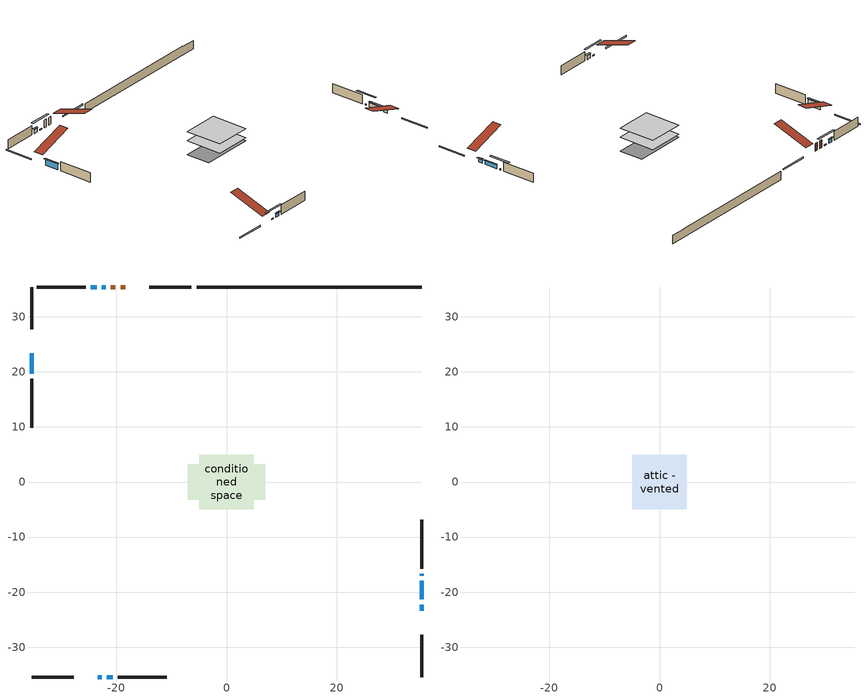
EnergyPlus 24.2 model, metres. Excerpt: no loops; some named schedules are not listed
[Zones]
conditioned space
 floor adiabatic (AdiabaticFloorConstruction): -4.94,-4.94 -4.94,4.94 4.94,4.94 4.94,-4.94 z0.61
 floor foundation (Slab1 construction): -7.01,-3.2 -7.01,3.2 7.01,3.2 7.01,-3.2 z-1.68
 wall outside (RimJoist1 construction): -6.37,35.4 -14.03,35.4 / -35.4,-35.4 -27.74,-35.4 / -35.4,35.4 -35.4,27.74 / 35.4,-35.4 35.4,-27.74 z0.61:0.91
 wall outside (AdiabaticWallConstruction 1): -18.4,35.4 -19.24,35.4 / -20.17,35.4 -21.01,35.4 z0.61:2.64
 wall outside (AdiabaticWallConstruction): 35.4,-23.37 35.4,-22.25 / 35.4,-21.32 35.4,-17.95 z0.61:1.6; -21.94,35.4 -22.62,35.4 / -23.37,-35.4 -22.69,-35.4 / 35.4,-17.03 35.4,-16.68 z0.61:0.91; -23.55,35.4 -24.65,35.4 / -21.76,-35.4 -20.66,-35.4 z0.61:1.57; -35.4,23.37 -35.4,19.69 z0.61:2.23
 wall outside (Wall1 construction): -25.58,35.4 -34.47,35.4 / -19.74,-35.4 -10.84,-35.4 / -35.4,18.76 -35.4,9.86 / 35.4,-15.76 35.4,-6.86 z0.61:3.05
 wall foundation (FoundationWall1 construction): -5.44,35.4,-1.68 -5.44,35.4,0.61 31.32,35.4,0.61 31.32,35.4,0.49 35.4,35.4,0.49 35.4,35.4,-1.68
 window (WindowConstruction): 35.4,-23.37 35.4,-22.25 z0.61:1.59
 window (WindowConstruction 6): -21.94,35.4 -22.62,35.4 z0.61:0.91
 window (WindowConstruction 7): -23.37,-35.4 -22.69,-35.4 z0.61:0.91
 window (WindowConstruction 1): 35.4,-21.32 35.4,-17.95 z0.61:1.59
 window (WindowConstruction 2): -23.55,35.4 -24.65,35.4 z0.61:1.57
 window (WindowConstruction 3): -21.76,-35.4 -20.66,-35.4 z0.61:1.57
 window (WindowConstruction 4): -35.4,23.37 -35.4,19.69 z0.61:2.23
 window (WindowConstruction 5): 35.4,-17.02 35.4,-16.68 z0.61:0.91
 door (Door): -18.4,35.4 -19.24,35.4 z0.61:2.64
 door (Door 1): -20.17,35.4 -21.01,35.4 z0.61:2.64
 ceiling adiabatic (AdiabaticFloorConstruction): 4.94,-4.94 4.94,4.94 -4.94,4.94 -4.94,-4.94 z0.61
attic - vented
 floor to conditioned space (Floor1 construction Reversed): -4.9,-4.9 -4.9,4.9 4.9,4.9 4.9,-4.9 z3.05
 roof outside (Roof1 construction): -17.47,35.4,3.05 -17.47,25.85,6.23 -14.96,25.85,6.23 -14.96,35.4,3.05; -24.3,-35.4,3.05 -24.3,-25.85,6.23 -26.82,-25.85,6.23 -26.82,-35.4,3.05; -35.4,24.3,3.05 -25.85,24.3,6.23 -25.85,26.82,6.23 -35.4,26.82,3.05; 35.4,-24.3,3.05 25.85,-24.3,6.23 25.85,-26.82,6.23 35.4,-26.82,3.05
shading: 35.4,-22.05 35.4,-23.57 35.81,-23.57 35.81,-22.05 z1.8; -25.26,35.4 -19.3,35.4 -19.3,35.81 -25.26,35.81 z3.55; -20.05,-35.4 -26.01,-35.4 -26.01,-35.81 -20.05,-35.81 z3.55; 35.4,-17.75 35.4,-21.52 35.81,-21.52 35.81,-17.75 z1.8; -24.85,35.4 -23.35,35.4 -23.35,35.81 -24.85,35.81 z1.77; -20.46,-35.4 -21.96,-35.4 -21.96,-35.81 -20.46,-35.81 z1.77; -35.4,19.49 -35.4,23.57 -35.81,23.57 -35.81,19.49 z2.43; 35.4,-14.04 35.4,-19.66 35.81,-19.66 35.81,-14.04 z3.55
[Building]
Building 1: Terrain=Suburbs
[Site:Location]
Winnipeg Intl AP_MB: Latitude {deg}=49.91; Longitude {deg}=-97.24; Time Zone {hr}=-6; Elevation {m}=239; Keep Site Location Information=Yes
[Site:GroundTemperature:Shallow]
-2.46526, -5.11642, -5.32873, -4.07063, 0.979979, 6.00706, 10.3653, 13.1261, 13.3606, 11.1152, 6.8681, 1.99523
[Site:WaterMainsTemperature]
Calculation Method=Schedule; Temperature Schedule=mains temperature schedule
[Material] Roughness=Rough; Thermal Absorptance=0.9
Name | Thickness {m} | Conductivity {W/m-K} | Density {kg/m3} | Specific Heat {J/kg-K} | Solar Absorptance | Visible Absorptance
asphalt or fiberglass shingles | 0.00635 | 0.162714 | 1121.4 | 1465.45 | 0.84 | 0.84
ceiling loosefill ins | 0.0846667 | 0.0480833 | 16.02 | 1046.75 | 0.7 | 0.7
ceiling stud and cavity | 0.1397 | 0.102635 | 65.682 | 1177.47 | 0.7 | 0.7
concrete 4.0 in. | 0.1016 | 1.803125 | 2242.8 | 837.4 | 0.7 | 0.7
concrete 8.0 in. | 0.2032 | 1.803125 | 2242.8 | 837.4 | 0.7 | 0.7
door material | 0.04445 | 0.053851 | 512.64 | 1214.23 | 0.7 | 0.7
door material 1 | 0.04445 | 0.0451087 | 512.64 | 1214.23 | 0.7 | 0.7
exterior vertical ins | 0.00750702 | 0.029427 | 32.04 | 1214.23 | 0.7 | 0.7
floor covering | 0.0127 | 0.0433444 | 54.468 | 1339.84 | 0.6 | 0.6
floor rigid ins; wall rigid ins | 0.512978 | 0.029427 | 32.04 | 1214.23 | 0.7 | 0.7
floor stud and cavity | 0.1397 | 1.75129 | 37.0049 | 1207.88 | 0.7 | 0.7
furniture material conditioned space 1 | 0.1524 | 0.115458 | 640.8 | 1214.23 | 0.6 | 0.6
gypsum board | 0.0127 | 0.160291 | 801 | 837.4 | 0.6 | 0.6
gypsum board 1 | 0.0127 | 0.160291 | 801 | 837.4 | 0.7 | 0.7
osb sheathing 0.5 in. | 0.0127 | 0.115458 | 512.64 | 1214.23 | 0.7 | 0.7
osb sheathing 0.75 in. | 0.01905 | 0.115458 | 512.64 | 1214.23 | 0.7 | 0.7
osb sheathing 2.0 in. | 0.0508 | 0.115458 | 512.64 | 1214.23 | 0.7 | 0.7
rim joist stud and cavity | 0.0508 | 0.168143 | 125.044 | 1163.47 | 0.6 | 0.6
slab rigid ins | 0.0026421 | 0.029427 | 32.04 | 1214.23 | 0.7 | 0.7
wall stud and cavity | 0.1397 | 0.130064 | 139.0536 | 1170.24 | 0.7 | 0.7
wall stud and cavity 1 | 0.0889 | 0.380278 | 52.3479 | 1209.89 | 0.7 | 0.7
wall stud and cavity 2 | 0.0889 | 0.391764 | 83.0341 | 1211.67 | 0.7 | 0.7
wood siding | 0.0254 | 0.102417 | 544.68 | 1172.36 | 0.4 | 0.4
wood siding 1; wood siding 2; wood siding 3 | 0.0254 | 0.102417 | 544.68 | 1172.36 | 0.7 | 0.7
[WindowMaterial:SimpleGlazingSystem]
Name | U-Factor {W/m2-K} | Solar Heat Gain Coefficient
WindowMaterial | 3.80199 | 0.69
WindowMaterial 1 | 4.159135 | 0.69
WindowMaterial 2 | 4.17844 | 0.68
WindowMaterial 3 | 2.14401 | 0.62
WindowMaterial 4 | 3.26144 | 0.43
[Construction]
AdiabaticFloorConstruction: floor stud and cavity, floor rigid ins, osb sheathing 0.75 in., floor covering
AdiabaticWallConstruction: wood siding 2, wall rigid ins, wall stud and cavity 1, gypsum board
AdiabaticWallConstruction 1: wood siding 3, wall rigid ins, wall stud and cavity 1, gypsum board
Door: door material
Door 1: door material 1
Floor1 construction Reversed: gypsum board, ceiling stud and cavity, ceiling loosefill ins
FoundationWall1 construction: concrete 8.0 in., gypsum board 1
furniture construction conditioned space 1: furniture material conditioned space 1
PartitionWallConstruction: gypsum board, wall stud and cavity 2, gypsum board
RimJoist1 construction: wood siding 1, osb sheathing 2.0 in., rim joist stud and cavity
Roof1 construction: asphalt or fiberglass shingles
Slab1 construction: slab rigid ins, concrete 4.0 in.
Wall1 construction: wood siding, osb sheathing 0.5 in., wall stud and cavity, gypsum board
WindowConstruction: WindowMaterial
WindowConstruction 1: WindowMaterial 1
WindowConstruction 2; WindowConstruction 3: WindowMaterial 2
WindowConstruction 4: WindowMaterial 3
WindowConstruction 5; WindowConstruction 6; WindowConstruction 7: WindowMaterial 4
[Zone] Multiplier=1; Part of Total Floor Area=Yes
Name | Volume {m3}
attic - vented | 49.6594
conditioned space | 468.9
[Space]
Name | Zone | Volume {m3}
attic - vented 1 | attic - vented | 49.6594
conditioned space 1 | conditioned space | 468.9
[ZoneInfiltration:EffectiveLeakageArea]
infil attic - vented 1: Zone or Space=attic - vented 1; Schedule=Always On Discrete; Effective Air Leakage Area {cm2}=3203.67; Stack Coefficient=0.000221334; Wind Coefficient=1.00518e-05
[ZoneMixing]
whole house fan mix: Zone or Space=attic - vented; Schedule=Always On Continuous; Design Flow Rate Calculation Method=Flow/Zone; Design Flow Rate {m3/s}=0; Source Zone or Space=conditioned space
[SurfaceProperty:ExposedFoundationPerimeter]
Slab1: Exposed Perimeter Calculation Method=TotalExposedPerimeter; Total Exposed Perimeter {m}=40.844
[InternalMass] Zone or ZoneList=conditioned space; Space or SpaceList=conditioned space 1
Name | Construction | Surface Area {m2}
furniture mass conditioned space 1 | furniture construction conditioned space 1 | 75.04
partition wall mass | PartitionWallConstruction | 187.6
[Lights]
interior lighting: Zone or ZoneList or Space or SpaceList=conditioned space 1; Schedule=interior lighting schedule; Design Level Calculation Method=LightingLevel; Lighting Level {W}=343.2; Return Air Fraction=0; Fraction Radiant=0.6; Fraction Visible=0.2; Fraction Replaceable=1
[People]
occupants: Zone or ZoneList or Space or SpaceList=conditioned space 1; Number of People Schedule=occupants schedule; Number of People Calculation Method=People; Number of People=3; Fraction Radiant=0.314171; Sensible Heat Fraction=0.56303; Activity Level Schedule=occupants activity schedule; Carbon Dioxide Generation Rate {m3/s-W}=0; Enable ASHRAE 55 Comfort Warnings=No; Mean Radiant Temperature Calculation Type=EnclosureAveraged
[ElectricEquipment] Zone or ZoneList or Space or SpaceList=conditioned space 1; Design Level Calculation Method=EquipmentLevel
Name | Schedule | Design Level {W} | Fraction Latent | Fraction Radiant | Fraction Lost
clothes dryer | clothes dryer schedule | 140.772 | 0.015 | 0.081 | 0.85
clothes washer | clothes washer schedule | 32.1985 | 0.03 | 0.162 | 0.7
cooking range | cooking range schedule | 215.147 | 0.08 | 0.432 | 0.2
dishwasher | dishwasher schedule | 66.8632 | 0.3 | 0.18 | 0.4
fridge | fridge schedule | 72.9452 | 0 | 0.6 | 0
mech vent house fan | mech vent house fan schedule | 11.8 | 0 | 0 | 1
mech vent house fan cfis | mech vent house fan cfis schedule | 0 | 0 | 0 | 0
misc plug loads | misc plug loads schedule | 494.7 | 0.045 | 0.513 | 0.1
whole house fan | Always On Discrete | 0 | 0 | 0 | 1
[OtherEquipment] Zone or ZoneList or Space or SpaceList=conditioned space 1; Design Level Calculation Method=EquipmentLevel
Name | Fuel Type | Schedule | Design Level {W} | Fraction Latent | Fraction Radiant | Fraction Lost
clothes dryer 1 | Electricity | clothes dryer schedule | 0 | 0.015 | 0.081 | 0.85
cooking range 1 | Electricity | cooking range schedule | 0 | 0.08 | 0.432 | 0.2
general water use latent | None | general water use schedule | 62.594 | 1 | 0 | 0
general water use sensible | None | general water use schedule | -61.6891 | 0 | 0.6 | 0
mech vent house fan latent load | None | Always On Discrete | 0 | 1 | 0 | 0
mech vent house fan sensible load | None | Always On Discrete | 0 | 0 | 0 | 0
water heater energy adjustment1 | NaturalGas | Always On Discrete | 0.01 | 0 | 0 | 1
[ZoneInfiltration:DesignFlowRate] Zone or ZoneList or Space or SpaceList=conditioned space 1; Schedule=Always On Discrete; Design Flow Rate Calculation Method=Flow/Zone; Design Flow Rate {m3/s}=0
infil flow; natural vent flow; whole house fan flow
[AvailabilityManager:Scheduled]
central ac and furnace airloop Availability Manager: Schedule=Always On Discrete
[Foundation:Kiva]
Foundation Kiva 1: Initial Indoor Air Temperature {C}=21; Wall Height Above Grade {m}=0.609996; Wall Depth Below Slab {m}=0.2032; Custom Block Material Name 1=exterior vertical ins; Custom Block Depth 1 {m}=2.28999; Custom Block X Position 1 {m}=0.2159; Custom Block Z Position 1 {m}=0
[Foundation:Kiva:Settings]
Soil Conductivity {W/m-K}=0.849921; Soil Density {kg/m3}=1842.3; Soil Specific Heat {J/kg-K}=418.7; Ground Solar Absorptivity=0.9; Ground Thermal Absorptivity=0.9; Ground Surface Roughness {m}=0.03; Far-Field Width {m}=40; Deep-Ground Boundary Condition=ZeroFlux; Deep-Ground Depth {m}=40; Minimum Cell Dimension {m}=0.2; Maximum Cell Growth Coefficient=3; Simulation Timestep=Timestep
[Exterior:Lights]
exterior lighting: Schedule=exterior lighting schedule; Design Level {W}=75.6
[EnergyManagementSystem:GlobalVariable]
central_ac_and_furnace_airloop_Fan_RTF
infil_program_Qfan
infil_program_Qinf
natural_vent_program_Qnv
natural_vent_program_Qwhf
[EnergyManagementSystem:Sensor]
Name | Output:Variable or Output:Meter Index Key | Output:Variable or Output:Meter
airflow_gain | infil flow | Infiltration Sensible Heat Gain Energy
airflow_gain_1 | natural vent flow | Infiltration Sensible Heat Gain Energy
airflow_gain_2 | whole house fan flow | Infiltration Sensible Heat Gain Energy
airflow_loss | infil flow | Infiltration Sensible Heat Loss Energy
airflow_loss_1 | natural vent flow | Infiltration Sensible Heat Loss Energy
airflow_loss_2 | whole house fan flow | Infiltration Sensible Heat Loss Energy
clg_load_cond |  | Cooling:EnergyTransfer:Zone:CONDITIONED SPACE
clg_sp_s; clg_sp_s_1 | cooling setpoint | Schedule Value
clothes_dryer_exhaust_0_sch_s | clothes dryer exhaust 0 schedule | Schedule Value
cool_season | cooling season schedule | Schedule Value
htg_load_cond |  | Heating:EnergyTransfer:Zone:CONDITIONED SPACE
htg_sp_s; htg_sp_s_1 | heating setpoint | Schedule Value
ig_ee_conv | clothes dryer | Electric Equipment Convective Heating Energy
ig_ee_conv_2 | cooking range | Electric Equipment Convective Heating Energy
ig_ee_conv_4 | fridge | Electric Equipment Convective Heating Energy
ig_ee_conv_5 | misc plug loads | Electric Equipment Convective Heating Energy
ig_ee_conv_6 | whole house fan | Electric Equipment Convective Heating Energy
ig_ee_rad | clothes dryer | Electric Equipment Radiant Heating Energy
ig_ee_rad_2 | cooking range | Electric Equipment Radiant Heating Energy
ig_ee_rad_4 | fridge | Electric Equipment Radiant Heating Energy
ig_ee_rad_5 | misc plug loads | Electric Equipment Radiant Heating Energy
ig_ee_rad_6 | whole house fan | Electric Equipment Radiant Heating Energy
ig_lgt_conv | interior lighting | Lights Convective Heating Energy
ig_lgt_rad | interior lighting | Lights Radiant Heating Energy
ig_lgt_vis | interior lighting | Lights Visible Radiation Heating Energy
ig_oe_conv | clothes dryer 1 | Other Equipment Convective Heating Energy
ig_oe_conv_1 | cooking range 1 | Other Equipment Convective Heating Energy
ig_oe_conv_2 | general water use latent | Other Equipment Convective Heating Energy
ig_oe_conv_3 | general water use sensible | Other Equipment Convective Heating Energy
ig_oe_conv_4 | water heater energy adjustment1 | Other Equipment Convective Heating Energy
ig_oe_rad | clothes dryer 1 | Other Equipment Radiant Heating Energy
ig_oe_rad_1 | cooking range 1 | Other Equipment Radiant Heating Energy
ig_oe_rad_2 | general water use latent | Other Equipment Radiant Heating Energy
ig_oe_rad_3 | general water use sensible | Other Equipment Radiant Heating Energy
ig_oe_rad_4 | water heater energy adjustment1 | Other Equipment Radiant Heating Energy
ig_ppl_conv | occupants | People Convective Heating Energy
ig_ppl_rad | occupants | People Radiant Heating Energy
im_conv | furniture mass conditioned space 1 | Surface Inside Face Convection Heat Gain Energy
im_conv_1 | partition wall mass | Surface Inside Face Convection Heat Gain Energy
im_ig | furniture mass conditioned space 1 | Surface Inside Face Internal Gains Radiation Heat Gain Energy
im_ig_1 | partition wall mass | Surface Inside Face Internal Gains Radiation Heat Gain Energy
im_lgt | furniture mass conditioned space 1 | Surface Inside Face Lights Radiation Heat Gain Energy
im_lgt_1 | partition wall mass | Surface Inside Face Lights Radiation Heat Gain Energy
im_sol | furniture mass conditioned space 1 | Surface Inside Face Solar Radiation Heat Gain Energy
im_sol_1 | partition wall mass | Surface Inside Face Solar Radiation Heat Gain Energy
im_surf | furniture mass conditioned space 1 | Surface Inside Face Net Surface Thermal Radiation Heat Gain Energy
im_surf_1 | partition wall mass | Surface Inside Face Net Surface Thermal Radiation Heat Gain Energy
mv_conv | mech vent house fan | Electric Equipment Convective Heating Energy
mv_conv_1 | mech vent house fan cfis | Electric Equipment Convective Heating Energy
mv_conv_2 | mech vent house fan latent load | Other Equipment Convective Heating Energy
mv_conv_3 | mech vent house fan sensible load | Other Equipment Convective Heating Energy
mv_rad | mech vent house fan | Electric Equipment Radiant Heating Energy
mv_rad_1 | mech vent house fan cfis | Electric Equipment Radiant Heating Energy
mv_rad_2 | mech vent house fan latent load | Other Equipment Radiant Heating Energy
mv_rad_3 | mech vent house fan sensible load | Other Equipment Radiant Heating Energy
natural_vent_s | natural vent schedule | Schedule Value
out_pb_s |  | Site Outdoor Air Barometric Pressure
out_wt_s |  | Site Outdoor Air Humidity Ratio
site_vw_s |  | Site Wind Speed
ss_back_out | Window1 | Surface Window Shortwave from Zone Back Out Window Heat Transfer Rate
ss_back_out_1 | Window10 | Surface Window Shortwave from Zone Back Out Window Heat Transfer Rate
ss_back_out_2 | Window12 | Surface Window Shortwave from Zone Back Out Window Heat Transfer Rate
ss_back_out_3 | Window2 | Surface Window Shortwave from Zone Back Out Window Heat Transfer Rate
ss_back_out_4 | Window5 | Surface Window Shortwave from Zone Back Out Window Heat Transfer Rate
ss_back_out_5 | Window6 | Surface Window Shortwave from Zone Back Out Window Heat Transfer Rate
ss_back_out_6 | Window7 | Surface Window Shortwave from Zone Back Out Window Heat Transfer Rate
ss_back_out_7 | Window9 | Surface Window Shortwave from Zone Back Out Window Heat Transfer Rate
ss_conv | Door1 | Surface Inside Face Convection Heat Gain Energy
ss_conv_1 | Door2 | Surface Inside Face Convection Heat Gain Energy
ss_conv_2 | Window1 | Surface Inside Face Convection Heat Gain Energy
ss_conv_3 | Window10 | Surface Inside Face Convection Heat Gain Energy
ss_conv_4 | Window12 | Surface Inside Face Convection Heat Gain Energy
ss_conv_5 | Window2 | Surface Inside Face Convection Heat Gain Energy
ss_conv_6 | Window5 | Surface Inside Face Convection Heat Gain Energy
ss_conv_7 | Window6 | Surface Inside Face Convection Heat Gain Energy
ss_conv_8 | Window7 | Surface Inside Face Convection Heat Gain Energy
ss_conv_9 | Window9 | Surface Inside Face Convection Heat Gain Energy
ss_ig | Door1 | Surface Inside Face Internal Gains Radiation Heat Gain Energy
ss_ig_1 | Door2 | Surface Inside Face Internal Gains Radiation Heat Gain Energy
ss_ig_2 | Window1 | Surface Inside Face Internal Gains Radiation Heat Gain Energy
ss_ig_3 | Window10 | Surface Inside Face Internal Gains Radiation Heat Gain Energy
ss_ig_4 | Window12 | Surface Inside Face Internal Gains Radiation Heat Gain Energy
ss_ig_5 | Window2 | Surface Inside Face Internal Gains Radiation Heat Gain Energy
ss_ig_6 | Window5 | Surface Inside Face Internal Gains Radiation Heat Gain Energy
ss_ig_7 | Window6 | Surface Inside Face Internal Gains Radiation Heat Gain Energy
ss_ig_8 | Window7 | Surface Inside Face Internal Gains Radiation Heat Gain Energy
ss_ig_9 | Window9 | Surface Inside Face Internal Gains Radiation Heat Gain Energy
ss_lgt | Door1 | Surface Inside Face Lights Radiation Heat Gain Energy
ss_lgt_1 | Door2 | Surface Inside Face Lights Radiation Heat Gain Energy
ss_sol | Door1 | Surface Inside Face Solar Radiation Heat Gain Energy
ss_sol_1 | Door2 | Surface Inside Face Solar Radiation Heat Gain Energy
ss_surf | Door1 | Surface Inside Face Net Surface Thermal Radiation Heat Gain Energy
ss_surf_1 | Door2 | Surface Inside Face Net Surface Thermal Radiation Heat Gain Energy
ss_surf_2 | Window1 | Surface Inside Face Net Surface Thermal Radiation Heat Gain Energy
ss_surf_3 | Window10 | Surface Inside Face Net Surface Thermal Radiation Heat Gain Energy
ss_surf_4 | Window12 | Surface Inside Face Net Surface Thermal Radiation Heat Gain Energy
ss_surf_5 | Window2 | Surface Inside Face Net Surface Thermal Radiation Heat Gain Energy
ss_surf_6 | Window5 | Surface Inside Face Net Surface Thermal Radiation Heat Gain Energy
ss_surf_7 | Window6 | Surface Inside Face Net Surface Thermal Radiation Heat Gain Energy
ss_surf_8 | Window7 | Surface Inside Face Net Surface Thermal Radiation Heat Gain Energy
ss_surf_9 | Window9 | Surface Inside Face Net Surface Thermal Radiation Heat Gain Energy
ss_trans_in | Window1 | Surface Window Transmitted Solar Radiation Rate
ss_trans_in_1 | Window10 | Surface Window Transmitted Solar Radiation Rate
ss_trans_in_2 | Window12 | Surface Window Transmitted Solar Radiation Rate
ss_trans_in_3 | Window2 | Surface Window Transmitted Solar Radiation Rate
ss_trans_in_4 | Window5 | Surface Window Transmitted Solar Radiation Rate
ss_trans_in_5 | Window6 | Surface Window Transmitted Solar Radiation Rate
ss_trans_in_6 | Window7 | Surface Window Transmitted Solar Radiation Rate
ss_trans_in_7 | Window9 | Surface Window Transmitted Solar Radiation Rate
ss_trans_out | Window1 | Surface Inside Face Initial Transmitted Diffuse Transmitted Out Window Solar Radiation Rate
ss_trans_out_1 | Window10 | Surface Inside Face Initial Transmitted Diffuse Transmitted Out Window Solar Radiation Rate
ss_trans_out_2 | Window12 | Surface Inside Face Initial Transmitted Diffuse Transmitted Out Window Solar Radiation Rate
ss_trans_out_3 | Window2 | Surface Inside Face Initial Transmitted Diffuse Transmitted Out Window Solar Radiation Rate
ss_trans_out_4 | Window5 | Surface Inside Face Initial Transmitted Diffuse Transmitted Out Window Solar Radiation Rate
ss_trans_out_5 | Window6 | Surface Inside Face Initial Transmitted Diffuse Transmitted Out Window Solar Radiation Rate
ss_trans_out_6 | Window7 | Surface Inside Face Initial Transmitted Diffuse Transmitted Out Window Solar Radiation Rate
ss_trans_out_7 | Window9 | Surface Inside Face Initial Transmitted Diffuse Transmitted Out Window Solar Radiation Rate
s_conv | Floor1 | Surface Inside Face Convection Heat Gain Energy
s_conv_1 | FoundationWall1 | Surface Inside Face Convection Heat Gain Energy
s_conv_10 | Wall1:180 | Surface Inside Face Convection Heat Gain Energy
s_conv_11 | Wall1:270 | Surface Inside Face Convection Heat Gain Energy
s_conv_12 | Wall1:90 | Surface Inside Face Convection Heat Gain Energy
s_conv_2 | inferred conditioned ceiling | Surface Inside Face Convection Heat Gain Energy
s_conv_3 | inferred conditioned floor | Surface Inside Face Convection Heat Gain Energy
s_conv_4 | RimJoist1:0 | Surface Inside Face Convection Heat Gain Energy
s_conv_5 | RimJoist1:180 | Surface Inside Face Convection Heat Gain Energy
s_conv_6 | RimJoist1:270 | Surface Inside Face Convection Heat Gain Energy
s_conv_7 | RimJoist1:90 | Surface Inside Face Convection Heat Gain Energy
s_conv_8 | Slab1 | Surface Inside Face Convection Heat Gain Energy
s_conv_9 | Wall1:0 | Surface Inside Face Convection Heat Gain Energy
s_ig | Floor1 | Surface Inside Face Internal Gains Radiation Heat Gain Energy
s_ig_1 | FoundationWall1 | Surface Inside Face Internal Gains Radiation Heat Gain Energy
s_ig_10 | Wall1:180 | Surface Inside Face Internal Gains Radiation Heat Gain Energy
s_ig_11 | Wall1:270 | Surface Inside Face Internal Gains Radiation Heat Gain Energy
s_ig_12 | Wall1:90 | Surface Inside Face Internal Gains Radiation Heat Gain Energy
s_ig_2 | inferred conditioned ceiling | Surface Inside Face Internal Gains Radiation Heat Gain Energy
s_ig_3 | inferred conditioned floor | Surface Inside Face Internal Gains Radiation Heat Gain Energy
s_ig_4 | RimJoist1:0 | Surface Inside Face Internal Gains Radiation Heat Gain Energy
s_ig_5 | RimJoist1:180 | Surface Inside Face Internal Gains Radiation Heat Gain Energy
s_ig_6 | RimJoist1:270 | Surface Inside Face Internal Gains Radiation Heat Gain Energy
s_ig_7 | RimJoist1:90 | Surface Inside Face Internal Gains Radiation Heat Gain Energy
s_ig_8 | Slab1 | Surface Inside Face Internal Gains Radiation Heat Gain Energy
s_ig_9 | Wall1:0 | Surface Inside Face Internal Gains Radiation Heat Gain Energy
s_lgt | Floor1 | Surface Inside Face Lights Radiation Heat Gain Energy
s_lgt_1 | FoundationWall1 | Surface Inside Face Lights Radiation Heat Gain Energy
s_lgt_10 | Wall1:180 | Surface Inside Face Lights Radiation Heat Gain Energy
s_lgt_11 | Wall1:270 | Surface Inside Face Lights Radiation Heat Gain Energy
s_lgt_12 | Wall1:90 | Surface Inside Face Lights Radiation Heat Gain Energy
s_lgt_2 | inferred conditioned ceiling | Surface Inside Face Lights Radiation Heat Gain Energy
s_lgt_3 | inferred conditioned floor | Surface Inside Face Lights Radiation Heat Gain Energy
s_lgt_4 | RimJoist1:0 | Surface Inside Face Lights Radiation Heat Gain Energy
s_lgt_5 | RimJoist1:180 | Surface Inside Face Lights Radiation Heat Gain Energy
s_lgt_6 | RimJoist1:270 | Surface Inside Face Lights Radiation Heat Gain Energy
s_lgt_7 | RimJoist1:90 | Surface Inside Face Lights Radiation Heat Gain Energy
s_lgt_8 | Slab1 | Surface Inside Face Lights Radiation Heat Gain Energy
s_lgt_9 | Wall1:0 | Surface Inside Face Lights Radiation Heat Gain Energy
s_sol | Floor1 | Surface Inside Face Solar Radiation Heat Gain Energy
s_sol_1 | FoundationWall1 | Surface Inside Face Solar Radiation Heat Gain Energy
s_sol_10 | Wall1:180 | Surface Inside Face Solar Radiation Heat Gain Energy
s_sol_11 | Wall1:270 | Surface Inside Face Solar Radiation Heat Gain Energy
s_sol_12 | Wall1:90 | Surface Inside Face Solar Radiation Heat Gain Energy
s_sol_2 | inferred conditioned ceiling | Surface Inside Face Solar Radiation Heat Gain Energy
s_sol_3 | inferred conditioned floor | Surface Inside Face Solar Radiation Heat Gain Energy
s_sol_4 | RimJoist1:0 | Surface Inside Face Solar Radiation Heat Gain Energy
s_sol_5 | RimJoist1:180 | Surface Inside Face Solar Radiation Heat Gain Energy
s_sol_6 | RimJoist1:270 | Surface Inside Face Solar Radiation Heat Gain Energy
s_sol_7 | RimJoist1:90 | Surface Inside Face Solar Radiation Heat Gain Energy
s_sol_8 | Slab1 | Surface Inside Face Solar Radiation Heat Gain Energy
s_sol_9 | Wall1:0 | Surface Inside Face Solar Radiation Heat Gain Energy
s_surf | Floor1 | Surface Inside Face Net Surface Thermal Radiation Heat Gain Energy
s_surf_1 | FoundationWall1 | Surface Inside Face Net Surface Thermal Radiation Heat Gain Energy
s_surf_10 | Wall1:180 | Surface Inside Face Net Surface Thermal Radiation Heat Gain Energy
s_surf_11 | Wall1:270 | Surface Inside Face Net Surface Thermal Radiation Heat Gain Energy
